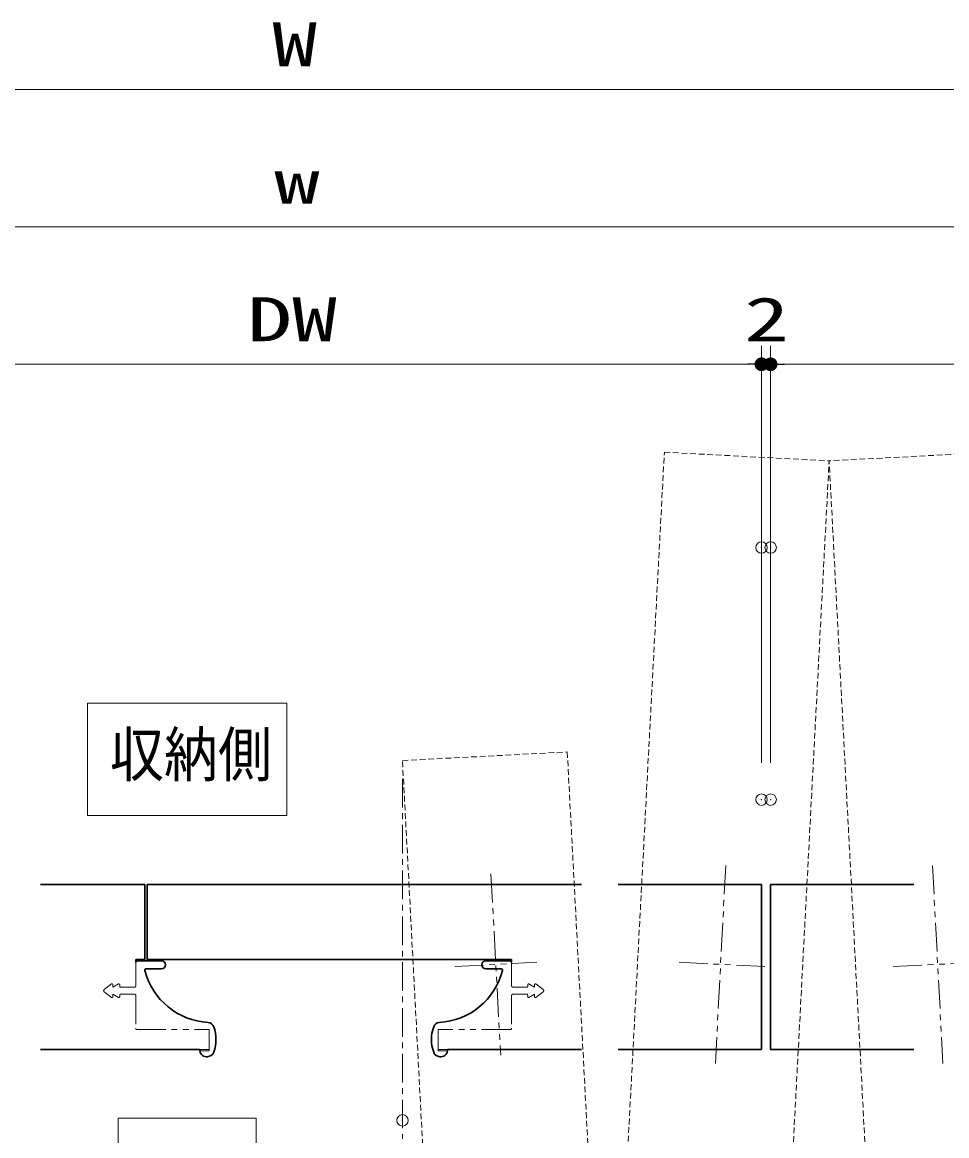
# Model space of a CAD drawing. Units: millimetres, scale not verified. Extents: x -1306 to 1306, y -607 to 607.
# Drawn here: x -696.7 to -495.1, y -316.5 to -73.5 of the extents above; entities that cross this region are included whole.
import ezdxf
from ezdxf.enums import TextEntityAlignment as Align

# ---------------------------------------------------------------- set-up
doc = ezdxf.new("R2010")
doc.units = ezdxf.units.MM
doc.header["$LTSCALE"] = 5
doc.header["$PDMODE"] = 32
doc.header["$PDSIZE"] = 2.5
for name, pattern in [('USER1', [0.375, 0.25, -0.125]), ('USER2', [2.5, 1.25, -0.25, 0.25, -0.25, 0.25, -0.25]), ('USER3', [2, 1.25, -0.25, 0.25, -0.25])]:
    doc.linetypes.add(name, pattern=pattern)
for name, color, linetype, lineweight in [('0-2_線(白)', 7, 'Continuous', 30), ('0-5_寸法線', 3, 'Continuous', 13), ('0-6_0', 3, 'Continuous', 25), ('0-7_DEFPOINTS', 7, 'Continuous', 5), ('0-8_点線(黄)', 2, 'USER1', 15), ('0-A_陰線', 1, 'USER2', 9), ('0-B_中心線', 3, 'USER3', 9)]:
    doc.layers.add(name, color=color, linetype=linetype, lineweight=lineweight)
doc.styles.add('ＭＳ ゴシック', font='')
doc.styles.get('ＭＳ ゴシック').set_extended_font_data('MS Gothic')

# ---------------------------------------------------------------- blocks, each defined once
blk = doc.blocks.new('_DOT')
at = {"layer": '0-6_0'}
blk.add_line((-2.5, 0), (-5, 0), dxfattribs=at)
for points in [[(0, 0), (-2.5, 0), (-2.48, 0.313)], [(0, 0), (-2.48, -0.313), (-2.5, 0)], [(0, 0), (-2.48, 0.313), (-2.421, 0.622)], [(0, 0), (-2.421, -0.622), (-2.48, -0.313)], [(0, 0), (-2.421, 0.622), (-2.324, 0.92)], [(0, 0), (-2.324, -0.92), (-2.421, -0.622)], [(0, 0), (-2.324, 0.92), (-2.191, 1.204)], [(0, 0), (-2.191, -1.204), (-2.324, -0.92)], [(0, 0), (-2.191, 1.204), (-2.023, 1.469)], [(0, 0), (-2.023, -1.469), (-2.191, -1.204)], [(0, 0), (-2.023, 1.469), (-1.822, 1.711)], [(0, 0), (-1.822, -1.711), (-2.023, -1.469)], [(0, 0), (-1.822, 1.711), (-1.594, 1.926)], [(0, 0), (-1.594, -1.926), (-1.822, -1.711)], [(0, 0), (-1.594, 1.926), (-1.34, 2.111)], [(0, 0), (-1.34, -2.111), (-1.594, -1.926)], [(0, 0), (-1.34, 2.111), (-1.064, 2.262)], [(0, 0), (-1.064, -2.262), (-1.34, -2.111)], [(0, 0), (-1.064, 2.262), (-0.773, 2.378)], [(0, 0), (-0.773, -2.378), (-1.064, -2.262)], [(0, 0), (-0.773, 2.378), (-0.468, 2.456)], [(0, 0), (-0.468, -2.456), (-0.773, -2.378)], [(0, 0), (-0.468, 2.456), (-0.157, 2.495)], [(0, 0), (-0.157, -2.495), (-0.468, -2.456)], [(0, 0), (-0.157, 2.495), (0.157, 2.495)], [(0, 0), (0.157, -2.495), (-0.157, -2.495)], [(0, 0), (0.157, 2.495), (0.468, 2.456)], [(0, 0), (0.468, 2.456), (0.773, 2.378)], [(0, 0), (0.773, 2.378), (1.064, 2.262)], [(0, 0), (1.064, 2.262), (1.34, 2.111)], [(0, 0), (1.34, 2.111), (1.594, 1.926)], [(0, 0), (1.594, 1.926), (1.822, 1.711)], [(0, 0), (1.822, 1.711), (2.023, 1.469)], [(0, 0), (2.023, 1.469), (2.191, 1.204)], [(0, 0), (2.191, 1.204), (2.324, 0.92)], [(0, 0), (2.324, 0.92), (2.421, 0.622)], [(0, 0), (2.421, 0.622), (2.48, 0.313)], [(0, 0), (2.48, 0.313), (2.5, 0)], [(0, 0), (0.468, -2.456), (0.157, -2.495)], [(0, 0), (0.773, -2.378), (0.468, -2.456)], [(0, 0), (1.064, -2.262), (0.773, -2.378)], [(0, 0), (1.34, -2.111), (1.064, -2.262)], [(0, 0), (1.594, -1.926), (1.34, -2.111)], [(0, 0), (1.822, -1.711), (1.594, -1.926)], [(0, 0), (2.023, -1.469), (1.822, -1.711)], [(0, 0), (2.191, -1.204), (2.023, -1.469)], [(0, 0), (2.324, -0.92), (2.191, -1.204)], [(0, 0), (2.421, -0.622), (2.324, -0.92)], [(0, 0), (2.48, -0.313), (2.421, -0.622)], [(0, 0), (2.5, 0), (2.48, -0.313)]]:
    blk.add_solid(points, dxfattribs=at)

msp = doc.modelspace()

# ---------------------------------------------------------------- linework, layer by layer
at = {"layer": '0-2_線(白)'}
for p, q in [((-692.732, -261.684), (-669.982, -261.684)), ((-669.982, -278.084), (-669.982, -261.684)), ((-669.482, -261.684), (-574.732, -261.684)), ((-566.732, -261.684), (-535.482, -261.684)), ((-535.482, -261.684), (-535.482, -297.684)), ((-502.232, -261.684), (-533.482, -261.684)), ((-533.482, -261.684), (-533.482, -297.684)), ((-671.982, -278.084), (-669.982, -278.084)), ((-671.982, -278.684), (-671.982, -278.084)), ((-671.682, -278.384), (-666.333, -278.384)), ((-665.483, -279.234), (-665.433, -279.234)), ((-596.482, -279.234), (-596.432, -279.234)), ((-590.282, -278.384), (-595.632, -278.384)), ((-589.982, -278.084), (-589.982, -278.684)), ((-666.333, -280.084), (-669.672, -280.084)), ((-595.632, -280.084), (-592.292, -280.084)), ((-658.033, -297.684), (-692.732, -297.684)), ((-603.932, -297.684), (-574.732, -297.684)), ((-566.732, -297.684), (-535.482, -297.684)), ((-502.232, -297.684), (-533.482, -297.684)), ((-656.338, -299.284), (-656.591, -299.284)), ((-656.482, -299.284), (-656.384, -299.284)), ((-605.627, -299.284), (-605.374, -299.284)), ((-605.482, -299.284), (-605.581, -299.284))]:
    msp.add_line(p, q, dxfattribs=at)
msp.add_lwpolyline([(-669.482, -261.684), (-669.482, -278.084), (-589.982, -278.084)], dxfattribs=at)
for centre, radius, start, end in [((-671.682, -278.684), 0.3, 90, 180), ((-666.333, -279.234), 0.85, 0, 90), ((-666.333, -279.234), 0.85, 270, 0), ((-595.632, -279.234), 0.85, 90, 180), ((-595.632, -279.234), 0.85, 180, 270), ((-590.282, -278.684), 0.3, 0, 90), ((-669.672, -280.384), 0.3, 90, 194.89734), ((-655.414, -276.809), 15, 194.09364, 267.13192), ((-606.551, -276.809), 15, 272.86808, 345.90636), ((-592.292, -280.384), 0.3, 345.10266, 90), ((-656.388, -293.273), 1.5, 19.8312, 81.41517), ((-662.482, -295.534), 8, 339.74775, 20.25776), ((-599.482, -295.534), 8, 159.74224, 200.25225), ((-605.577, -293.273), 1.5, 98.58483, 160.1688), ((-656.536, -297.785), 1.5, 176.14016, 267.93509), ((-656.385, -297.785), 1.5, 271.76981, 339.77688), ((-605.58, -297.785), 1.5, 200.22312, 268.23019), ((-605.428, -297.785), 1.5, 272.06491, 3.85984)]:
    msp.add_arc(centre, radius, start, end, dxfattribs=at)
at = {"layer": '0-5_寸法線'}
for p, q in [((-953.482, -88.182), (-319.482, -88.182)), ((-946.482, -118.182), (-326.482, -118.182)), ((-535.482, -235.182), (-535.482, -144.182)), ((-535.482, -180.182), (-535.482, -144.182)), ((-533.482, -180.182), (-533.482, -144.182)), ((-533.482, -235.182), (-533.482, -144.182)), ((-734.482, -148.182), (-538.482, -148.182)), ((-538.482, -148.182), (-541.482, -148.182)), ((-535.482, -148.182), (-533.482, -148.182)), ((-530.482, -148.182), (-527.482, -148.182)), ((-530.482, -148.182), (-334.482, -148.182))]:
    msp.add_line(p, q, dxfattribs=at)
for points in [[(-682.501, -246.684), (-682.501, -222.167), (-639.005, -222.167), (-639.005, -246.684)], [(-675.832, -337.202), (-675.832, -312.684), (-645.674, -312.684), (-645.674, -337.202)]]:
    msp.add_lwpolyline(points, close=True, dxfattribs=at)
at = {"layer": '0-7_DEFPOINTS'}
for p in [(-535.482, -148.182), (-533.482, -148.182), (-535.482, -188.182), (-533.482, -188.182), (-535.482, -243.182), (-533.482, -243.182), (-613.789, -313.182)]:
    msp.add_point(p, dxfattribs=at)
at = {"layer": '0-8_点線(黄)'}
for p, q in [((-568.968, -402.048), (-556.669, -167.37)), ((-556.669, -167.37), (-520.718, -169.254)), ((-484.767, -167.37), (-520.718, -169.254)), ((-529.586, -338.47), (-520.718, -169.254)), ((-511.85, -338.47), (-520.718, -169.254)), ((-613.789, -234.664), (-577.838, -232.78)), ((-577.838, -232.78), (-568.968, -402.048)), ((-604.292, -415.875), (-613.789, -234.664))]:
    msp.add_line(p, q, dxfattribs=at)
at = {"layer": '0-A_陰線', "color": 4}
for p, q in [((-594.494, -259.389), (-592.371, -298.93)), ((-543.272, -257.589), (-545.533, -300.741)), ((-498.164, -257.589), (-495.902, -300.741)), ((-602.37, -279.628), (-584.495, -278.691)), ((-553.44, -278.691), (-534.565, -279.628)), ((-487.996, -278.691), (-506.871, -279.628))]:
    msp.add_line(p, q, dxfattribs=at)
at = {"layer": '0-A_陰線'}
for p, q in [((-671.982, -283.834), (-671.982, -278.684)), ((-589.982, -283.834), (-589.982, -278.684)), ((-677.294, -283.418), (-678.862, -284.644)), ((-675.772, -283.406), (-676.982, -284.134)), ((-676.982, -284.134), (-676.982, -283.584)), ((-675.482, -283.934), (-675.482, -283.584)), ((-672.282, -284.134), (-675.282, -284.134)), ((-589.682, -284.134), (-586.682, -284.134)), ((-586.482, -283.934), (-586.482, -283.584)), ((-586.193, -283.406), (-584.982, -284.134)), ((-584.982, -284.134), (-584.982, -283.584)), ((-584.671, -283.418), (-583.102, -284.644)), ((-678.862, -285.124), (-677.294, -286.351)), ((-676.982, -286.184), (-676.982, -285.634)), ((-676.982, -285.634), (-675.772, -286.363)), ((-675.482, -286.184), (-675.482, -285.834)), ((-675.282, -285.634), (-672.282, -285.634)), ((-671.982, -285.934), (-671.982, -293.084)), ((-589.982, -285.934), (-589.982, -293.084)), ((-586.682, -285.634), (-589.682, -285.634)), ((-586.482, -286.184), (-586.482, -285.834)), ((-584.982, -285.634), (-586.193, -286.363)), ((-584.982, -286.184), (-584.982, -285.634)), ((-583.102, -285.124), (-584.671, -286.351)), ((-671.682, -293.384), (-655.982, -293.384)), ((-590.282, -293.384), (-605.982, -293.384)), ((-658.033, -297.684), (-655.982, -297.684)), ((-655.982, -297.984), (-657.782, -297.984)), ((-603.932, -297.684), (-605.982, -297.684)), ((-605.982, -297.984), (-604.182, -297.984))]:
    msp.add_line(p, q, dxfattribs=at)
for points in [[(-671.682, -293.384), (-655.982, -293.384), (-655.982, -297.984)], [(-605.982, -293.384), (-605.982, -297.984), (-605.982, -293.384)]]:
    msp.add_lwpolyline(points, dxfattribs=at)
for centre, radius, start, end in [((-677.182, -283.584), 0.2, 0, 123.8305), ((-675.682, -283.584), 0.2, 0, 116.56505), ((-675.282, -283.934), 0.2, 180, 270), ((-672.282, -283.834), 0.3, 270, 0), ((-589.682, -283.834), 0.3, 180, 270), ((-586.682, -283.934), 0.2, 270, 0), ((-586.282, -283.584), 0.2, 63.43495, 180), ((-584.782, -283.584), 0.2, 56.1695, 180), ((-678.682, -284.884), 0.3, 126.8699, 233.1301), ((-677.182, -286.184), 0.2, 236.1695, 0), ((-675.682, -286.184), 0.2, 243.43495, 0), ((-675.282, -285.834), 0.2, 90, 180), ((-672.282, -285.934), 0.3, 0, 90), ((-589.682, -285.934), 0.3, 90, 180), ((-586.682, -285.834), 0.2, 0, 90), ((-586.282, -286.184), 0.2, 180, 296.56505), ((-584.782, -286.184), 0.2, 180, 303.8305), ((-583.282, -284.884), 0.3, 306.8699, 53.1301), ((-671.682, -293.084), 0.3, 180, 270), ((-590.282, -293.084), 0.3, 270, 0), ((-657.782, -298.184), 0.2, 90, 180), ((-604.182, -298.184), 0.2, 0, 90)]:
    msp.add_arc(centre, radius, start, end, dxfattribs=at)
at = {"layer": '0-B_中心線'}
msp.add_line((-613.789, -238.664), (-613.789, -317.182), dxfattribs=at)

# ---------------------------------------------------------------- block references
at = {"layer": '0-5_寸法線', "xscale": 0.6, "yscale": 0.6}
msp.add_blockref('_DOT', (-535.482, -148.182), dxfattribs=at)
msp.add_blockref('_DOT', (-535.482, -148.182), dxfattribs=at)
at = {"layer": '0-5_寸法線', "xscale": 0.6, "yscale": 0.6, "rotation": 180}
msp.add_blockref('_DOT', (-533.482, -148.182), dxfattribs=at)
msp.add_blockref('_DOT', (-533.482, -148.182), dxfattribs=at)

# ---------------------------------------------------------------- texts
at = {"layer": '0-5_寸法線', "style": 'ＭＳ ゴシック'}
for s, width, p in [('W', 1.5, (-642.197, -86.032)), ('w', 1.5, (-641.721, -116.032)), ('DW', 1.5, (-647.673, -146.032)), ('2', 1.5, (-539.244, -146.032)), ('収納側', 0.9, (-677.624, -241.005))]:
    msp.add_text(s, height=9.604, dxfattribs=dict(at, width=width)).set_placement(p, align=Align.BOTTOM_LEFT)

doc.saveas('drawing.dxf')
